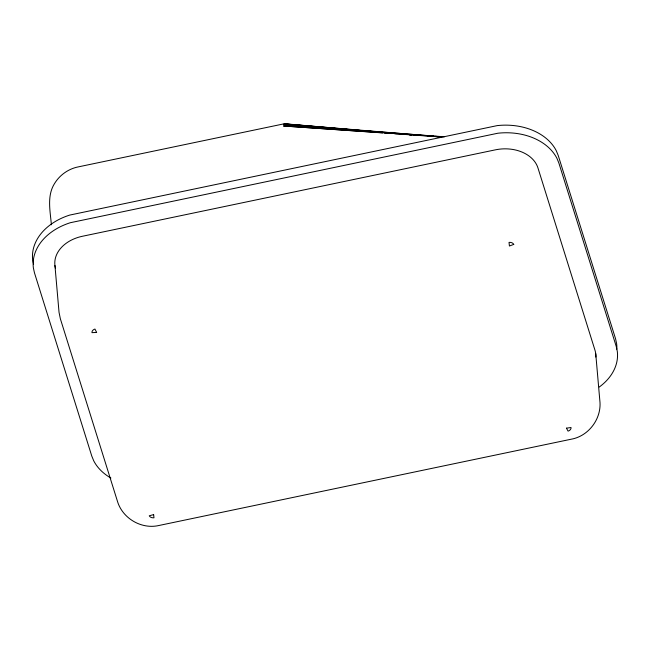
<?xml version="1.0" encoding="UTF-8"?>
<svg xmlns="http://www.w3.org/2000/svg" width="650" height="650" viewBox="0 0 650 650"><rect width="100%" height="100%" fill="white"/><g stroke="black" fill="none" stroke-linecap="round" stroke-linejoin="round"><path stroke-width="0.97" d="M441.935 136.833L283.457 125.994L345.158 130.293M347.181 130.439L382.59 132.909M384.613 133.047L391.69 133.543M394.729 133.754L410.914 134.883M412.937 135.021L439.238 136.857M444.364 136.809L283.668 124.654L314.023 127.043M316.046 127.205L339.324 129.033M341.348 129.196L347.425 129.675M350.456 129.911L355.517 130.309M358.556 130.553L363.61 130.951M366.649 131.186L371.711 131.584M375.757 131.901L380.819 132.299M383.849 132.543L388.911 132.941M392.957 133.258L397.012 133.575M401.058 133.9L405.104 134.217M410.166 134.615L413.197 134.851M418.259 135.249L422.305 135.574M427.367 135.972L432.429 136.37M435.468 136.606L438.498 136.841M425.482 135.509L284.017 123.89L320.401 127.059M427.505 135.679L433.566 136.175M435.589 136.338L441.651 136.841M322.424 127.229L328.486 127.758M330.509 127.936L335.562 128.375M338.593 128.635L342.639 128.984M345.67 129.252L350.724 129.691M353.754 129.951L357.793 130.309M361.839 130.658L365.885 131.007M369.923 131.357L372.954 131.625M378.007 132.064L380.031 132.234M386.092 132.763L388.115 132.941M393.169 133.38L395.192 133.559M401.253 134.087L403.276 134.257M409.346 134.786L411.361 134.964M352.072 129.659L284.497 123.728L78.358 166.871C68.445 168.781 59.646 175.061 54.446 183.698C46.727 196.064 50.294 211.266 51.383 224.77M354.096 129.838L360.141 130.366M362.164 130.544L367.201 130.991M370.232 131.251L374.262 131.609M378.3 131.966L382.338 132.316M385.361 132.584L389.399 132.933M393.429 133.291L396.459 133.559M401.497 133.998L404.527 134.266M409.565 134.704L411.588 134.883M33.581 264.209L32.711 260.276A57.33 42.331 -5 0 1 69.745 215.077L497.242 125.604A57.33 42.331 -5 0 1 556.27 150.711L558.212 155.439L615.542 338.723L616.622 343.639A57.33 42.331 -5 0 1 616.834 349.172M595.725 353.616L599.812 400.4C602.054 418.234 588.884 436.134 571.163 439.221L158.893 525.501C141.383 529.563 122.314 518.286 117.366 501.012L60.352 318.76L59.036 312.317L54.941 265.533M595.855 357.053A35.636 26.317 -5 0 0 594.986 350.244L537.964 167.968A35.636 26.317 -5 0 0 495.349 149.849L82.42 236.267A35.636 26.317 -5 0 0 55.445 268.068M110.89 478.034A57.33 42.331 -5 0 1 93.73 460.826L91.788 456.089L34.458 272.813L33.377 267.898A57.33 42.331 -5 0 1 70.411 222.69L497.908 133.218A57.33 42.331 -5 0 1 556.936 158.324L558.878 163.061L616.208 346.336L617.289 351.252A57.33 42.331 -5 0 1 599.267 387.026M513.752 244.392L509.421 246.017L509.031 242.385A4.582 3.388 -5 0 1 513.752 244.392M153.636 514.613L149.256 515.783A4.582 3.388 -5 0 0 153.977 517.79L153.636 514.613M96.631 332.402L94.933 329.046A4.582 3.388 -5 0 0 91.975 332.662L96.631 332.402M566.467 428.163L571.033 427.513A4.582 3.388 -5 0 1 568.076 431.129L566.467 428.163"/></g></svg>
